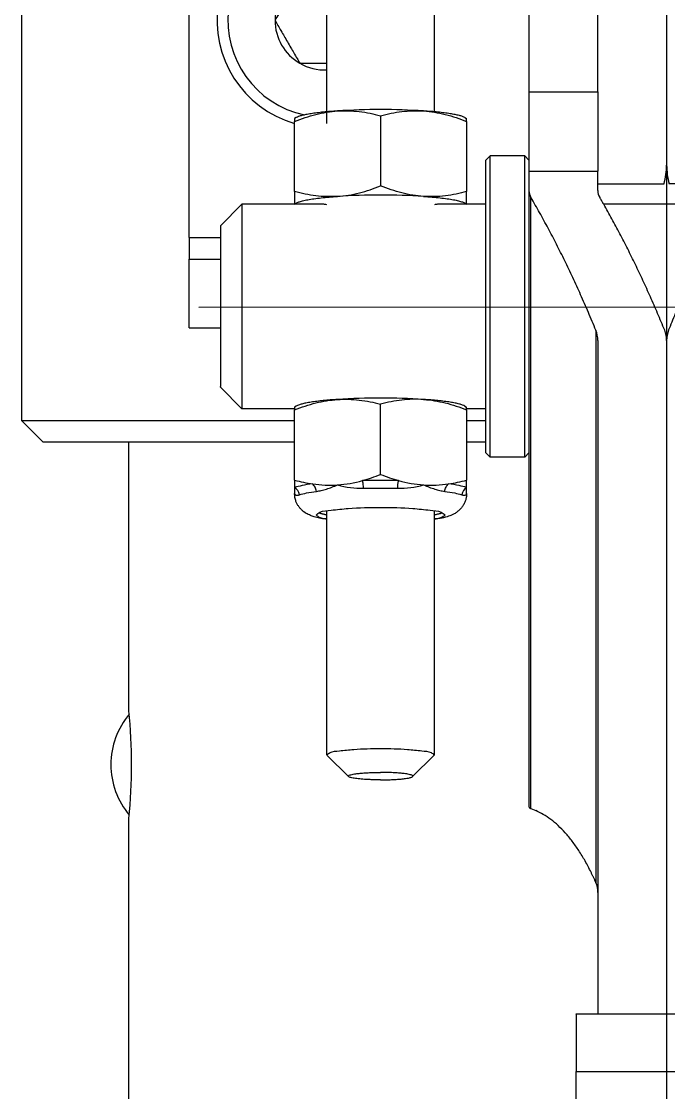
# Model space of a CAD drawing. Header units: millimetres. Extents: x -73584 to -37571, y -61249 to -50748.
# Drawn here: x -51564.28 to -51534.19, y -54441 to -54391.21 of the extents above; entities that cross this region are included whole.
import ezdxf

# ---------------------------------------------------------------- set-up
doc = ezdxf.new("R2010")
doc.units = ezdxf.units.MM
doc.header["$LTSCALE"] = 200
doc.linetypes.add('DOT_CENTER', pattern=[14, 12, -1, 0, -1])
doc.layers.add('1', color=7, linetype='Continuous')

# ---------------------------------------------------------------- blocks, each defined once
blk = doc.blocks.new('23-D0511-A_CLAMP-WASHER_Absen-M2_9__7', base_point=(459.095, -13.27))
at = {"color": 7, "linetype": 'Continuous'}
for p, q in [((459.295, -11.27), (459.095, -11.47)), ((459.295, -11.27), (459.8, -11.27)), ((459.8, -11.27), (461.345, -11.27)), ((461.345, -11.27), (464.8, -11.27)), ((464.8, -11.27), (465.1, -11.27)), ((465.1, -11.27), (466.095, -11.27)), ((466.095, -11.27), (472.895, -11.27)), ((472.895, -11.27), (473.095, -11.47)), ((459.095, -11.47), (461.245, -11.47)), ((459.095, -13.07), (459.095, -11.47)), ((461.245, -11.47), (461.345, -11.47)), ((461.345, -11.47), (466.095, -11.47)), ((466.095, -11.47), (470.945, -11.47)), ((470.945, -11.47), (473.095, -11.47)), ((473.095, -13.07), (473.095, -11.47)), ((459.095, -13.07), (461.245, -13.07)), ((459.295, -13.27), (459.095, -13.07)), ((466.095, -13.27), (459.295, -13.27)), ((461.245, -13.07), (461.345, -13.07)), ((461.345, -13.07), (466.095, -13.07)), ((466.095, -13.07), (470.945, -13.07)), ((471.487, -13.27), (466.095, -13.27)), ((470.945, -13.07), (473.095, -13.07)), ((471.591, -13.27), (471.487, -13.27)), ((472.383, -13.27), (471.591, -13.27)), ((472.895, -13.27), (472.383, -13.27)), ((472.895, -13.27), (473.095, -13.07))]:
    blk.add_line(p, q, dxfattribs=at)
at = {"layer": '1', "color": 1, "linetype": 'DOT_CENTER'}
blk.add_line((466.095, -42.42), (466.046, 2.074), dxfattribs=at)
blk = doc.blocks.new('LOW-HEAD-SOCKET-CAP-SCREW_DIN-7984_M6x10_A2-70_STAINLESS-STEEL_4__8', base_point=(235.305, -113.617))
at = {"color": 7, "linetype": 'Continuous'}
blk.add_line((235.305, -113.617), (244.805, -113.617), dxfattribs=at)
blk = doc.blocks.new('DEFAULT_5__13', base_point=(384.47, -31.37))
at = {"color": 7, "linetype": 'Continuous'}
for p, q in [((384.479, -7.97), (389.679, -7.97)), ((384.47, -12.38), (384.47, -15.47)), ((389.688, -14.47), (389.688, -12.38)), ((390.689, -15.47), (430.533, -15.47)), ((433.198, -15.47), (430.533, -15.47)), ((433.198, -15.47), (433.223, -15.47)), ((433.223, -15.47), (433.221, -16.47)), ((433.2, -22.87), (433.2, -16.47)), ((433.221, -22.87), (433.223, -23.87)), ((384.47, -26.96), (384.47, -23.87)), ((430.533, -23.87), (390.689, -23.87)), ((433.198, -23.87), (430.533, -23.87)), ((433.223, -23.87), (433.198, -23.87)), ((389.688, -26.96), (389.688, -24.87)), ((384.479, -31.365), (389.679, -31.37))]:
    blk.add_line(p, q, dxfattribs=at)
at = {"color": 140, "linetype": 'Continuous'}
for p, q in [((385.472, -12.38), (388.672, -12.38)), ((430.535, -16.47), (430.535, -22.87)), ((388.672, -26.96), (385.472, -26.96))]:
    blk.add_line(p, q, dxfattribs=at)
at = {"color": 7, "linetype": 'Continuous'}
for centre, radius, start, end in [((390.688, -14.47), 1, 180.0044, 270.0044), ((389.67, -15.47), 5.2, 180, 233.871), ((389.67, -23.87), 5.2, 126.129, 180), ((390.688, -24.87), 1, 89.9956, 179.9956)]:
    blk.add_arc(centre, radius, start, end, dxfattribs=at)
for points in [[(384.479, -7.97), (384.479, -7.971), (384.479, -7.977), (384.479, -7.984), (384.478, -7.998), (384.478, -8.034), (384.477, -8.084), (384.477, -8.172), (384.476, -8.284), (384.475, -8.419), (384.475, -8.574), (384.474, -8.749), (384.474, -8.94), (384.473, -9.146), (384.473, -9.364), (384.472, -9.592), (384.472, -10.067), (384.471, -10.554), (384.471, -11.039), (384.471, -11.394), (384.47, -11.737), (384.47, -12.067), (384.47, -12.38)], [(389.679, -7.97), (389.679, -7.971), (389.68, -7.979), (389.68, -7.987), (389.68, -8.004), (389.681, -8.047), (389.682, -8.106), (389.682, -8.208), (389.683, -8.337), (389.684, -8.489), (389.684, -8.698), (389.685, -8.933), (389.686, -9.187), (389.686, -9.455), (389.687, -9.734), (389.687, -10.209), (389.688, -10.684), (389.688, -11.145), (389.688, -11.585), (389.688, -11.997), (389.688, -12.38)], [(384.47, -26.96), (384.47, -27.273), (384.47, -27.603), (384.471, -27.946), (384.471, -28.301), (384.471, -28.786), (384.472, -29.273), (384.472, -29.748), (384.473, -29.976), (384.473, -30.194), (384.474, -30.4), (384.474, -30.591), (384.475, -30.766), (384.475, -30.921), (384.476, -31.056), (384.477, -31.168), (384.477, -31.256), (384.478, -31.306), (384.478, -31.342), (384.479, -31.354), (384.479, -31.358), (384.479, -31.364), (384.479, -31.365)], [(389.688, -26.96), (389.688, -27.343), (389.688, -27.755), (389.688, -28.195), (389.688, -28.656), (389.687, -29.131), (389.687, -29.606), (389.686, -29.885), (389.686, -30.153), (389.685, -30.407), (389.684, -30.642), (389.684, -30.851), (389.683, -31.003), (389.682, -31.132), (389.682, -31.234), (389.681, -31.293), (389.68, -31.336), (389.68, -31.35), (389.68, -31.356), (389.679, -31.368), (389.679, -31.37)]]:
    blk.add_spline(points, degree=3, dxfattribs=at)
blk = doc.blocks.new('DEFAULT_3__14', base_point=(470.845, -10.37))
at = {"color": 7, "linetype": 'Continuous'}
for p, q in [((471.434, -2.37), (470.902, -2.37)), ((471.434, -2.37), (474.166, -2.37)), ((474.166, -2.37), (474.698, -2.37)), ((474.879, -2.451), (474.833, -2.37)), ((473.9, -6.37), (471.7, -6.37)), ((470.902, -10.37), (471.434, -10.37)), ((474.166, -10.37), (471.434, -10.37)), ((474.698, -10.37), (474.166, -10.37)), ((474.879, -10.289), (474.833, -10.37))]:
    blk.add_line(p, q, dxfattribs=at)
blk.add_arc((445.076, -6.37), 30.175, 356.1997, 3.8003, dxfattribs=at)
for points in [[(470.902, -2.37), (470.872, -2.37), (470.845, -2.37)], [(474.787, -2.37), (474.747, -2.37), (474.698, -2.37)], [(474.833, -2.37), (474.815, -2.37), (474.797, -2.37), (474.792, -2.37), (474.787, -2.37)], [(475.185, -4.37), (475.16, -4.029), (475.13, -3.705), (475.096, -3.406), (475.058, -3.136), (475.016, -2.902), (474.972, -2.709), (474.926, -2.558), (474.879, -2.451)], [(474.879, -10.289), (474.926, -10.182), (474.972, -10.032), (475.016, -9.838), (475.058, -9.604), (475.096, -9.334), (475.13, -9.035), (475.16, -8.711), (475.185, -8.37)], [(470.845, -10.37), (470.872, -10.37), (470.902, -10.37)], [(474.698, -10.37), (474.747, -10.37), (474.787, -10.37)], [(474.787, -10.37), (474.79, -10.37), (474.794, -10.37), (474.815, -10.37), (474.833, -10.37)]]:
    blk.add_spline(points, degree=3, dxfattribs=at)
blk = doc.blocks.new('DEFAULT_1__15', base_point=(457.344, -10.37))
at = {"color": 7, "linetype": 'Continuous'}
for p, q in [((457.682, -2.37), (457.544, -2.37)), ((458.024, -2.37), (457.682, -2.37)), ((458.024, -2.37), (459.8, -2.37)), ((459.8, -2.37), (460.808, -2.37)), ((460.808, -2.37), (461.287, -2.37)), ((458.289, -6.37), (460.542, -6.37)), ((457.544, -10.37), (457.682, -10.37)), ((457.682, -10.37), (458.024, -10.37)), ((459.8, -10.37), (458.024, -10.37)), ((460.808, -10.37), (459.8, -10.37)), ((461.287, -10.37), (460.808, -10.37))]:
    blk.add_line(p, q, dxfattribs=at)
for points in [[(457.344, -2.378), (457.35, -2.374), (457.356, -2.37)], [(457.356, -2.37), (457.379, -2.37), (457.403, -2.37)], [(457.426, -2.37), (457.414, -2.37), (457.403, -2.37)], [(457.455, -2.37), (457.44, -2.37), (457.426, -2.37)], [(457.544, -2.37), (457.528, -2.37), (457.513, -2.37), (457.482, -2.37), (457.455, -2.37)], [(461.345, -2.37), (461.318, -2.37), (461.287, -2.37)], [(461.423, -2.37), (461.405, -2.37), (461.386, -2.37), (461.367, -2.37), (461.345, -2.37)], [(457.403, -10.37), (457.414, -10.37), (457.426, -10.37)], [(457.426, -10.37), (457.44, -10.37), (457.455, -10.37)], [(457.455, -10.37), (457.484, -10.37), (457.513, -10.37), (457.527, -10.37), (457.544, -10.37)], [(461.287, -10.37), (461.344, -10.37), (461.386, -10.37), (461.405, -10.37), (461.423, -10.37)]]:
    blk.add_spline(points, degree=3, dxfattribs=at)
blk = doc.blocks.new('DEFAULT_7__18', base_point=(461.339, -40.42))
at = {"color": 7, "linetype": 'Continuous'}
for p, q in [((462.345, 1.08), (461.345, 0.08)), ((462.345, 1.08), (462.37, 1.08)), ((464.8, 1.08), (462.37, 1.08)), ((465.1, 1.08), (464.8, 1.08)), ((468.3, 1.08), (465.1, 1.08)), ((469.82, 1.08), (468.3, 1.08)), ((469.845, 1.08), (469.82, 1.08)), ((469.845, 1.08), (470.845, 0.08)), ((470.813, 0.08), (461.345, 0.08)), ((461.345, -2.37), (461.345, 0.08)), ((470.845, 0.08), (470.813, 0.08)), ((470.845, -2.37), (470.845, 0.08)), ((470.845, -3.726), (470.845, -2.37)), ((470.845, -11.27), (470.845, -9.014)), ((461.345, -11.27), (461.345, -10.37)), ((470.845, -22.595), (470.845, -16.745)), ((461.339, -28.97), (461.345, -28.07)), ((470.845, -28.97), (470.845, -28.07)), ((470.845, -30.326), (470.845, -28.97)), ((470.845, -36.97), (470.845, -35.614)), ((461.345, -39.42), (461.339, -36.97)), ((470.845, -39.42), (470.845, -36.97)), ((461.345, -39.42), (470.813, -39.42)), ((462.345, -40.42), (461.345, -39.42)), ((469.845, -40.42), (470.845, -39.42)), ((470.813, -39.42), (470.845, -39.42)), ((462.37, -40.42), (462.345, -40.42)), ((462.37, -40.42), (464.8, -40.42)), ((464.8, -40.42), (465.1, -40.42)), ((465.1, -40.42), (468.3, -40.42)), ((468.3, -40.42), (469.82, -40.42)), ((469.82, -40.42), (469.845, -40.42))]:
    blk.add_line(p, q, dxfattribs=at)
for points in [[(470.821, -3.87), (470.839, -3.787), (470.845, -3.726)], [(470.845, -9.014), (470.839, -8.953), (470.821, -8.87)], [(470.821, -30.47), (470.839, -30.387), (470.845, -30.326)], [(470.845, -35.614), (470.839, -35.553), (470.821, -35.47)]]:
    blk.add_spline(points, degree=3, dxfattribs=at)
blk = doc.blocks.new('DEFAULT_8__20', base_point=(433.2, -26.07))
at = {"color": 7, "linetype": 'Continuous'}
for p, q in [((442.758, -13.361), (442.663, -13.584)), ((444.302, -13.27), (442.84, -13.27)), ((455.611, -13.27), (444.302, -13.27)), ((459.295, -13.27), (455.611, -13.27)), ((466.095, -13.27), (459.295, -13.27)), ((471.487, -13.27), (466.095, -13.27)), ((471.591, -13.27), (471.487, -13.27)), ((472.383, -13.27), (471.591, -13.27)), ((472.895, -13.27), (472.383, -13.27)), ((476.072, -13.27), (472.895, -13.27)), ((487.05, -13.27), (476.072, -13.27)), ((433.221, -16.47), (433.2, -16.47)), ((438.859, -16.47), (433.221, -16.47)), ((444.302, -16.47), (442.84, -16.47)), ((455.611, -16.47), (444.302, -16.47)), ((464.52, -16.47), (455.611, -16.47)), ((471.487, -16.47), (471.8, -16.47)), ((471.8, -16.47), (472.383, -16.47)), ((472.665, -16.47), (472.383, -16.47)), ((476.072, -16.47), (472.665, -16.47)), ((476.072, -16.47), (488.005, -16.47))]:
    blk.add_line(p, q, dxfattribs=at)
for centre, radius, start, end in [((438.872, -15.328), 1.142, 269.3537, 292.9782), ((471.493, -17.111), 0.641, 90.5557, 120.8367), ((464.525, -18.435), 1.235, 269.772, 292.0728), ((464.525, -20.905), 1.235, 67.9272, 90.228)]:
    blk.add_arc(centre, radius, start, end, dxfattribs=at)
for points in [[(442.84, -13.27), (442.829, -13.271), (442.819, -13.276), (442.808, -13.283), (442.798, -13.293), (442.788, -13.306), (442.778, -13.321), (442.768, -13.34), (442.758, -13.361)], [(439.8, -16.156), (440.321, -15.881), (440.801, -15.588), (441.238, -15.28), (441.627, -14.958), (441.966, -14.625), (442.252, -14.283), (442.485, -13.935), (442.663, -13.584)], [(439.318, -16.38), (439.379, -16.352), (439.441, -16.325), (439.502, -16.297), (439.562, -16.269), (439.622, -16.241), (439.682, -16.213), (439.741, -16.184), (439.8, -16.156)], [(464.989, -19.58), (465.775, -19.25), (466.547, -18.913), (467.304, -18.569), (468.045, -18.218), (468.77, -17.86), (469.479, -17.495), (470.17, -17.123), (470.845, -16.745)], [(470.845, -16.745), (470.885, -16.722), (470.925, -16.699), (470.965, -16.676), (471.005, -16.653), (471.045, -16.63), (471.085, -16.607), (471.125, -16.584), (471.165, -16.561)], [(464.989, -19.761), (465.775, -20.09), (466.547, -20.427), (467.304, -20.771), (468.045, -21.122), (468.77, -21.48), (469.479, -21.845), (470.17, -22.217), (470.845, -22.595)]]:
    blk.add_spline(points, degree=3, dxfattribs=at)
blk = doc.blocks.new('DEFAULT_9__21', base_point=(465.1, -41.87))
at = {"color": 7, "linetype": 'Continuous'}
for p, q in [((465.1, 2.53), (465.1, 1.08)), ((465.1, 2.53), (468.3, 2.53)), ((469.3, 2.53), (468.3, 2.53)), ((469.3, 2.53), (501.8, 2.53)), ((504.8, -0.47), (504.8, -3.87)), ((504.8, -8.87), (504.8, -15.47)), ((504.8, -15.47), (504.8, -16.47)), ((471.8, -16.47), (471.8, -19.549)), ((504.8, -16.47), (504.8, -19.67)), ((471.8, -22.87), (471.8, -19.791)), ((504.8, -19.67), (504.8, -22.87)), ((504.8, -22.87), (504.8, -23.87)), ((504.8, -23.87), (504.8, -30.47)), ((504.8, -35.47), (504.8, -38.87)), ((465.1, -41.87), (465.1, -40.42)), ((465.1, -41.87), (468.3, -41.87)), ((469.3, -41.87), (468.3, -41.87)), ((469.3, -41.87), (501.8, -41.87))]:
    blk.add_line(p, q, dxfattribs=at)
at = {"color": 140, "linetype": 'Continuous'}
for p, q in [((469.3, 2.53), (469.3, 1.08)), ((504.8, -15.47), (497.05, -15.47)), ((489.4, -19.67), (488.005, -19.67)), ((492.542, -19.67), (489.4, -19.67)), ((504.8, -23.87), (497.05, -23.87)), ((469.3, -41.87), (469.3, -40.42))]:
    blk.add_line(p, q, dxfattribs=at)
at = {"color": 7, "linetype": 'Continuous'}
for centre, radius, start, end in [((501.8, -0.47), 3, 0, 90), ((472.667, -16.495), 3.175, 254.1462, 269.9625), ((472.667, -22.845), 3.175, 90.0375, 105.8538), ((501.8, -38.87), 3, 270, 0)]:
    blk.add_arc(centre, radius, start, end, dxfattribs=at)
blk = doc.blocks.new('DEFAULT_6__22', base_point=(444.092, -35.47))
at = {"color": 7, "linetype": 'Continuous'}
for p, q in [((444.244, -4.88), (445.224, -3.887)), ((445.224, -3.887), (445.258, -3.87)), ((445.258, -3.87), (456.6, -3.87)), ((475.146, -3.87), (476.051, -3.87)), ((476.051, -3.87), (476.902, -3.87)), ((476.902, -3.87), (477.4, -3.87)), ((477.4, -3.87), (481.4, -3.87)), ((444.244, -7.86), (445.224, -8.853)), ((445.258, -8.87), (445.224, -8.853)), ((445.258, -8.87), (456.2, -8.87)), ((456.2, -8.87), (456.252, -8.87)), ((456.252, -8.87), (456.6, -8.87)), ((475.146, -8.87), (504.8, -8.87))]:
    blk.add_line(p, q, dxfattribs=at)
for points in [[(444.107, -5.761), (444.115, -5.618), (444.126, -5.474), (444.14, -5.335), (444.156, -5.204), (444.175, -5.088), (444.196, -4.992), (444.22, -4.922), (444.244, -4.88)], [(444.092, -6.37), (444.092, -6.303), (444.093, -6.233), (444.094, -6.16), (444.095, -6.085), (444.097, -6.007), (444.1, -5.927), (444.103, -5.845), (444.107, -5.761)], [(444.092, -6.37), (444.093, -6.557), (444.098, -6.763), (444.107, -6.985), (444.122, -7.214), (444.143, -7.436), (444.171, -7.632), (444.206, -7.78), (444.244, -7.86)]]:
    blk.add_spline(points, degree=3, dxfattribs=at)
blk = doc.blocks.new('23-B0027-A_CLAMP-HS-431-STAINLESS-STEEL__23', base_point=(384.47, -41.87))
for name, p in [('DEFAULT_9__21', (465.1, -41.87)), ('DEFAULT_7__18', (461.339, -40.42)), ('DEFAULT_1__15', (457.344, -10.37)), ('DEFAULT_3__14', (470.845, -10.37)), ('DEFAULT_6__22', (444.092, -35.47)), ('DEFAULT_5__13', (384.47, -31.37)), ('DEFAULT_8__20', (433.2, -26.07))]:
    blk.add_blockref(name, p)
blk = doc.blocks.new('23-A0267-A_CLAMP_STACKING_Absen_2__24', base_point=(384.47, -41.87))
for name, p in [('23-B0027-A_CLAMP-HS-431-STAINLESS-STEEL__23', (384.47, -41.87)), ('23-D0511-A_CLAMP-WASHER_Absen-M2_9__7', (459.095, -13.27)), ('LOW-HEAD-SOCKET-CAP-SCREW_DIN-7984_M6x10_A2-70_STAINLESS-STEEL_4__8', (474.6, -3.87))]:
    blk.add_blockref(name, p)
blk = doc.blocks.new('DOWEL-PIN_DIN-7_Ø5h8x12_ALUMINUM_4__26', base_point=(442.456, 5.315))
at = {"color": 7, "linetype": 'Continuous'}
for start, end in [(90, 130.1718), (49.8282, 90)]:
    blk.add_arc((444.8, 2.539), 3.633, start, end, dxfattribs=at)
blk = doc.blocks.new('23-D0473-A_TUBE-1m-Ø50xS4-LADDER_STACKING_Absen__29', base_point=(-453.2, -44.67))
at = {"color": 7, "linetype": 'Continuous'}
for p, q in [((-422.7, 5.33), (442.3, 5.33)), ((447.3, 5.33), (459.8, 5.33)), ((459.8, 5.33), (459.8, 1.945)), ((459.8, 1.945), (459.8, 1.28)), ((459.8, 1.28), (459.8, -2.37)), ((459.8, -10.37), (459.8, -11.27))]:
    blk.add_line(p, q, dxfattribs=at)
for start, end in [(264.2893, 270), (270, 275.7107)]:
    blk.add_arc((444.8, 30.33), 25.124, start, end, dxfattribs=at)
blk = doc.blocks.new('23-D0472-A_BACK-LADDER_STACKING_Absen__30', base_point=(-490.2, -49.67))
at = {"layer": '1', "color": 1, "linetype": 'DOT_CENTER'}
blk.add_line((511.8, -19.67), (-492.2, -19.67), dxfattribs=at)
blk = doc.blocks.new('23-D0471-A_MALE-KINGPIN_STACKING_Absen__31', base_point=(459.8, -49.67))
at = {"color": 7, "linetype": 'Continuous'}
for p, q in [((459.8, 9.33), (460.8, 10.33)), ((508.8, 10.33), (460.8, 10.33)), ((460.8, 10.33), (460.8, 2.691)), ((459.8, 9.33), (459.8, 5.33)), ((459.8, 5.33), (459.8, 1.945)), ((460.8, 2.691), (460.8, -2.37)), ((459.8, 1.945), (459.8, 1.28)), ((459.8, 1.28), (459.8, -2.37)), ((459.8, -10.37), (459.8, -11.27)), ((460.8, -10.37), (460.8, -11.27))]:
    blk.add_line(p, q, dxfattribs=at)
blk = doc.blocks.new('PH_23_LADDER-1m-KOLOM_STACKING_Absen__32', base_point=(-490.2, -49.67))
for name, p in [('23-D0472-A_BACK-LADDER_STACKING_Absen__30', (-490.2, -49.67)), ('23-D0471-A_MALE-KINGPIN_STACKING_Absen__31', (459.8, -49.67)), ('DOWEL-PIN_DIN-7_Ø5h8x12_ALUMINUM_4__26', (442.456, 5.315)), ('23-D0473-A_TUBE-1m-Ø50xS4-LADDER_STACKING_Absen__29', (-453.2, -44.67))]:
    blk.add_blockref(name, p)
blk = doc.blocks.new('23-A0235-B_WELDING-ASSEMBLY_LADDER-1m_STACKING_Absen__41', base_point=(-490.2, -49.67))
blk.add_blockref('PH_23_LADDER-1m-KOLOM_STACKING_Absen__32', (-490.2, -49.67))
blk = doc.blocks.new('23-D0511-A_CLAMP-WASHER_Absen-M2_9_2__42', base_point=(459.095, -13.27))
at = {"color": 7, "linetype": 'Continuous'}
for p, q in [((459.295, -11.27), (459.095, -11.47)), ((459.295, -11.27), (459.8, -11.27)), ((459.8, -11.27), (461.345, -11.27)), ((461.345, -11.27), (464.8, -11.27)), ((464.8, -11.27), (465.1, -11.27)), ((465.1, -11.27), (466.095, -11.27)), ((466.095, -11.27), (472.895, -11.27)), ((472.895, -11.27), (473.095, -11.47)), ((459.095, -11.47), (461.245, -11.47)), ((459.095, -13.07), (459.095, -11.47)), ((461.245, -11.47), (461.345, -11.47)), ((461.345, -11.47), (466.095, -11.47)), ((466.095, -11.47), (470.945, -11.47)), ((470.945, -11.47), (473.095, -11.47)), ((473.095, -13.07), (473.095, -11.47)), ((459.095, -13.07), (461.245, -13.07)), ((459.295, -13.27), (459.095, -13.07)), ((466.095, -13.27), (459.295, -13.27)), ((461.245, -13.07), (461.345, -13.07)), ((461.345, -13.07), (466.095, -13.07)), ((466.095, -13.07), (470.945, -13.07)), ((471.487, -13.27), (466.095, -13.27)), ((470.945, -13.07), (473.095, -13.07)), ((471.591, -13.27), (471.487, -13.27)), ((472.383, -13.27), (471.591, -13.27)), ((472.895, -13.27), (472.383, -13.27)), ((472.895, -13.27), (473.095, -13.07))]:
    blk.add_line(p, q, dxfattribs=at)
blk = doc.blocks.new('LOW-HEAD-SOCKET-CAP-SCREW_DIN-7984_M6x10_A2-70_STAINLESS-STEEL_2__43', base_point=(474.6, -3.87))
at = {"color": 7, "linetype": 'Continuous'}
for radius, start, end in [(5, 358.854, 163.7398), (2.309, 90, 150), (2.309, 30, 90), (2.309, 150, 182.4818), (2.309, 357.5182, 30)]:
    blk.add_arc((479.4, -3.77), radius, start, end, dxfattribs=at)
at = {"color": 140, "linetype": 'Continuous'}
blk.add_arc((479.4, -3.77), 4.5, 358.7267, 167.8911, dxfattribs=at)
at = {"color": 7, "linetype": 'Continuous'}
for points in [[(479.4, -1.461), (479.163, -1.597), (478.918, -1.739), (478.662, -1.887), (478.4, -2.038), (478.127, -2.195), (477.883, -2.337), (477.626, -2.485), (477.4, -2.615)], [(481.4, -2.615), (481.127, -2.458), (480.918, -2.337), (480.661, -2.189), (480.4, -2.038), (480.155, -1.897), (479.883, -1.739), (479.702, -1.635), (479.4, -1.461)], [(477.4, -2.615), (477.4, -2.867), (477.4, -3.172), (477.4, -3.305), (477.4, -3.512), (477.4, -3.77), (477.4, -3.819), (477.4, -3.87)], [(481.4, -3.87), (481.4, -3.82), (481.4, -3.77), (481.4, -3.442), (481.4, -3.173), (481.4, -3.048), (481.4, -2.861), (481.4, -2.615)]]:
    blk.add_spline(points, degree=3, dxfattribs=at)
blk = doc.blocks.new('DEFAULT_5__48', base_point=(384.47, -31.37))
at = {"color": 7, "linetype": 'Continuous'}
for p, q in [((384.479, -7.97), (389.679, -7.97)), ((384.47, -12.38), (384.47, -15.47)), ((389.67, -12.38), (389.67, -14.47)), ((389.688, -14.47), (389.688, -12.38)), ((390.67, -15.47), (390.689, -15.47)), ((390.689, -15.47), (430.533, -15.47)), ((433.198, -15.47), (430.533, -15.47)), ((433.198, -15.47), (433.223, -15.47)), ((433.2, -16.47), (433.198, -15.47)), ((433.223, -15.47), (433.221, -16.47)), ((433.221, -16.47), (433.2, -16.47)), ((433.2, -22.87), (433.2, -16.47)), ((433.198, -23.87), (433.2, -22.87)), ((433.2, -22.87), (433.221, -22.87)), ((433.221, -22.87), (433.223, -23.87)), ((384.47, -26.96), (384.47, -23.87)), ((390.689, -23.87), (390.67, -23.87)), ((430.533, -23.87), (390.689, -23.87)), ((433.198, -23.87), (430.533, -23.87)), ((433.223, -23.87), (433.198, -23.87)), ((389.67, -24.87), (389.67, -26.96)), ((389.688, -26.96), (389.688, -24.87)), ((384.479, -31.365), (389.679, -31.37))]:
    blk.add_line(p, q, dxfattribs=at)
at = {"color": 140, "linetype": 'Continuous'}
for p, q in [((384.47, -12.38), (385.472, -12.38)), ((385.472, -12.38), (388.672, -12.38)), ((388.672, -12.38), (389.67, -12.38)), ((389.688, -14.47), (389.67, -14.47)), ((430.533, -15.47), (430.535, -16.47)), ((430.535, -16.47), (430.535, -22.87)), ((430.535, -22.87), (430.533, -23.87)), ((389.67, -24.87), (389.688, -24.87)), ((385.472, -26.96), (384.47, -26.96)), ((388.672, -26.96), (385.472, -26.96)), ((389.67, -26.96), (388.672, -26.96))]:
    blk.add_line(p, q, dxfattribs=at)
at = {"color": 7, "linetype": 'Continuous'}
for centre, radius, start, end in [((390.67, -14.47), 1, 179.9999, 269.9999), ((390.688, -14.47), 1, 180.0044, 270.0044), ((389.67, -15.47), 5.2, 180, 233.871), ((389.67, -23.87), 5.2, 126.129, 180), ((390.67, -24.87), 1, 90.0001, 180.0001), ((390.688, -24.87), 1, 89.9956, 179.9956)]:
    blk.add_arc(centre, radius, start, end, dxfattribs=at)
for points in [[(384.479, -7.97), (384.479, -7.971), (384.479, -7.977), (384.479, -7.984), (384.478, -7.998), (384.478, -8.034), (384.477, -8.084), (384.477, -8.172), (384.476, -8.284), (384.475, -8.419), (384.475, -8.574), (384.474, -8.749), (384.474, -8.94), (384.473, -9.146), (384.473, -9.364), (384.472, -9.592), (384.472, -10.067), (384.471, -10.554), (384.471, -11.039), (384.471, -11.394), (384.47, -11.737), (384.47, -12.067), (384.47, -12.38)], [(389.67, -12.38), (389.67, -11.997), (389.67, -11.585), (389.671, -11.145), (389.671, -10.684), (389.671, -10.209), (389.672, -9.734), (389.673, -9.455), (389.673, -9.187), (389.674, -8.933), (389.674, -8.698), (389.675, -8.489), (389.677, -8.337), (389.68, -8.208), (389.682, -8.106), (389.681, -8.047), (389.68, -8.004), (389.68, -7.987), (389.68, -7.979), (389.679, -7.971), (389.679, -7.97)], [(389.679, -7.97), (389.679, -7.971), (389.68, -7.979), (389.68, -7.987), (389.68, -8.004), (389.681, -8.047), (389.682, -8.106), (389.682, -8.208), (389.683, -8.337), (389.684, -8.489), (389.684, -8.698), (389.685, -8.933), (389.686, -9.187), (389.686, -9.455), (389.687, -9.734), (389.687, -10.209), (389.688, -10.684), (389.688, -11.145), (389.688, -11.585), (389.688, -11.997), (389.688, -12.38)], [(384.47, -26.96), (384.47, -27.273), (384.47, -27.603), (384.471, -27.946), (384.471, -28.301), (384.471, -28.786), (384.472, -29.273), (384.472, -29.748), (384.473, -29.976), (384.473, -30.194), (384.474, -30.4), (384.474, -30.591), (384.475, -30.766), (384.475, -30.921), (384.476, -31.056), (384.477, -31.168), (384.477, -31.256), (384.478, -31.306), (384.478, -31.342), (384.479, -31.354), (384.479, -31.358), (384.479, -31.364), (384.479, -31.365)], [(389.679, -31.37), (389.679, -31.368), (389.68, -31.356), (389.68, -31.35), (389.68, -31.336), (389.681, -31.293), (389.682, -31.234), (389.68, -31.132), (389.677, -31.003), (389.675, -30.851), (389.674, -30.642), (389.674, -30.407), (389.673, -30.153), (389.673, -29.885), (389.672, -29.606), (389.671, -29.131), (389.671, -28.656), (389.671, -28.195), (389.67, -27.755), (389.67, -27.343), (389.67, -26.96)], [(389.688, -26.96), (389.688, -27.343), (389.688, -27.755), (389.688, -28.195), (389.688, -28.656), (389.687, -29.131), (389.687, -29.606), (389.686, -29.885), (389.686, -30.153), (389.685, -30.407), (389.684, -30.642), (389.684, -30.851), (389.683, -31.003), (389.682, -31.132), (389.682, -31.234), (389.681, -31.293), (389.68, -31.336), (389.68, -31.35), (389.68, -31.356), (389.679, -31.368), (389.679, -31.37)]]:
    blk.add_spline(points, degree=3, dxfattribs=at)
blk = doc.blocks.new('DEFAULT_4__49', base_point=(470.845, -10.37))
at = {"color": 7, "linetype": 'Continuous'}
for p, q in [((471.434, -2.37), (470.902, -2.37)), ((471.434, -2.37), (474.166, -2.37)), ((474.166, -2.37), (474.698, -2.37)), ((474.879, -2.451), (474.833, -2.37)), ((473.9, -6.37), (471.7, -6.37)), ((474.963, -6.37), (473.9, -6.37)), ((470.902, -10.37), (471.434, -10.37)), ((474.166, -10.37), (471.434, -10.37)), ((474.698, -10.37), (474.166, -10.37)), ((474.879, -10.289), (474.833, -10.37))]:
    blk.add_line(p, q, dxfattribs=at)
for centre, radius, start, end in [((441.101, -6.299), 30.173, 359.8656, 3.6659), ((445.076, -6.37), 30.175, 356.1997, 3.8003), ((441.101, -6.441), 30.173, 356.3341, 0.1344)]:
    blk.add_arc(centre, radius, start, end, dxfattribs=at)
for points in [[(470.902, -2.37), (470.872, -2.37), (470.845, -2.37)], [(470.845, -2.379), (470.9, -2.441), (470.954, -2.562), (471.007, -2.743), (471.058, -2.981), (471.104, -3.271), (471.146, -3.606), (471.182, -3.975), (471.212, -4.37)], [(471.212, -4.37), (471.203, -3.863), (471.24, -3.36), (471.32, -2.861), (471.434, -2.37)], [(474.787, -2.37), (474.747, -2.37), (474.698, -2.37)], [(474.698, -2.37), (474.877, -2.862), (475.022, -3.359), (475.127, -3.862), (475.185, -4.37)], [(474.833, -2.37), (474.815, -2.37), (474.797, -2.37), (474.792, -2.37), (474.787, -2.37)], [(475.185, -4.37), (475.16, -4.029), (475.13, -3.705), (475.096, -3.406), (475.058, -3.136), (475.016, -2.902), (474.972, -2.709), (474.926, -2.558), (474.879, -2.451)], [(471.212, -4.37), (471.27, -4.878), (471.375, -5.382), (471.52, -5.878), (471.7, -6.37)], [(475.185, -4.37), (475.194, -4.877), (475.157, -5.38), (475.077, -5.879), (474.963, -6.37)], [(471.212, -8.37), (471.27, -7.864), (471.375, -7.36), (471.52, -6.861), (471.7, -6.37)], [(474.963, -6.37), (475.077, -6.862), (475.157, -7.359), (475.194, -7.862), (475.185, -8.37)], [(471.212, -8.37), (471.182, -8.765), (471.146, -9.134), (471.104, -9.469), (471.058, -9.759), (471.007, -9.997), (470.954, -10.178), (470.9, -10.299), (470.845, -10.361)], [(471.434, -10.37), (471.32, -9.878), (471.24, -9.382), (471.203, -8.878), (471.212, -8.37)], [(475.185, -8.37), (475.127, -8.877), (475.022, -9.38), (474.877, -9.879), (474.698, -10.37)], [(474.879, -10.289), (474.926, -10.182), (474.972, -10.032), (475.016, -9.838), (475.058, -9.604), (475.096, -9.334), (475.13, -9.035), (475.16, -8.711), (475.185, -8.37)], [(470.845, -10.37), (470.872, -10.37), (470.902, -10.37)], [(474.698, -10.37), (474.747, -10.37), (474.787, -10.37)], [(474.787, -10.37), (474.79, -10.37), (474.794, -10.37), (474.815, -10.37), (474.833, -10.37)]]:
    blk.add_spline(points, degree=3, dxfattribs=at)
blk = doc.blocks.new('DEFAULT_2__50', base_point=(456.2, -10.37))
at = {"color": 7, "linetype": 'Continuous'}
for p, q in [((457.682, -2.37), (457.544, -2.37)), ((458.024, -2.37), (457.682, -2.37)), ((458.024, -2.37), (459.8, -2.37)), ((459.8, -2.37), (460.808, -2.37)), ((460.808, -2.37), (461.287, -2.37)), ((461.469, -2.451), (461.423, -2.37)), ((458.289, -6.37), (460.542, -6.37)), ((460.542, -6.37), (461.553, -6.37)), ((457.544, -10.37), (457.682, -10.37)), ((457.682, -10.37), (458.024, -10.37)), ((459.8, -10.37), (458.024, -10.37)), ((460.808, -10.37), (459.8, -10.37)), ((461.287, -10.37), (460.808, -10.37)), ((461.469, -10.289), (461.423, -10.37))]:
    blk.add_line(p, q, dxfattribs=at)
at = {"color": 140, "linetype": 'Continuous'}
for centre, radius, start, end in [((457.246, -2.087), 0.52, 280.9281, 326.9706), ((461.682, -5.476), 4.035, 164.0915, 181.4412), ((461.703, -7.261), 4.056, 178.6041, 195.8631), ((457.246, -10.653), 0.52, 33.0294, 79.0719)]:
    blk.add_arc(centre, radius, start, end, dxfattribs=at)
at = {"color": 7, "linetype": 'Continuous'}
for centre, radius, start, end in [((465.177, -4.289), 7.406, 164.9843, 171.6256), ((463.35, -4.019), 5.56, 171.6314, 183.6165), ((463.579, -3.96), 5.792, 184.057, 195.7226), ((431.664, -6.299), 30.173, 359.8656, 3.666), ((465.885, -3.32), 8.185, 195.6632, 201.8777), ((465.885, -9.42), 8.185, 158.1223, 164.3368), ((431.664, -6.441), 30.173, 356.3341, 0.1344), ((463.579, -8.78), 5.792, 164.2774, 175.943), ((463.35, -8.721), 5.56, 176.3835, 188.3686), ((465.177, -8.451), 7.406, 188.3745, 195.0157)]:
    blk.add_arc(centre, radius, start, end, dxfattribs=at)
for points in [[(456.2, -3.87), (456.2, -3.866), (456.201, -3.863), (456.229, -3.688), (456.258, -3.535), (456.288, -3.403), (456.319, -3.289), (456.351, -3.19), (456.383, -3.105), (456.426, -3.01), (456.479, -2.911), (456.547, -2.809), (456.631, -2.709), (456.738, -2.609), (456.852, -2.527), (456.973, -2.463), (457.037, -2.437), (457.121, -2.41), (457.224, -2.388), (457.344, -2.378)], [(457.344, -2.378), (457.35, -2.374), (457.356, -2.37)], [(457.356, -2.37), (457.379, -2.37), (457.403, -2.37)], [(457.426, -2.37), (457.414, -2.37), (457.403, -2.37)], [(457.455, -2.37), (457.44, -2.37), (457.426, -2.37)], [(457.544, -2.37), (457.528, -2.37), (457.513, -2.37), (457.482, -2.37), (457.455, -2.37)], [(461.345, -2.37), (461.318, -2.37), (461.287, -2.37)], [(461.287, -2.37), (461.467, -2.862), (461.612, -3.359), (461.716, -3.862), (461.775, -4.37)], [(461.423, -2.37), (461.405, -2.37), (461.386, -2.37), (461.367, -2.37), (461.345, -2.37)], [(461.775, -4.37), (461.75, -4.029), (461.72, -3.705), (461.685, -3.406), (461.647, -3.136), (461.606, -2.902), (461.562, -2.709), (461.516, -2.558), (461.469, -2.451)], [(456.219, -3.87), (456.31, -3.499), (456.41, -3.37)], [(456.41, -3.37), (456.528, -3.553), (456.631, -4.069), (456.708, -4.87), (456.755, -6.37), (456.708, -7.87), (456.631, -8.671), (456.528, -9.187), (456.41, -9.37)], [(456.509, -3.497), (456.497, -3.532), (456.484, -3.57), (456.472, -3.612), (456.461, -3.657), (456.45, -3.706), (456.439, -3.758), (456.428, -3.813), (456.417, -3.87)], [(461.775, -4.37), (461.784, -4.877), (461.746, -5.38), (461.667, -5.879), (461.553, -6.37)], [(461.775, -8.37), (461.784, -7.862), (461.746, -7.359), (461.667, -6.862), (461.553, -6.37)], [(461.775, -8.37), (461.717, -8.877), (461.612, -9.38), (461.467, -9.879), (461.287, -10.37)], [(461.469, -10.289), (461.516, -10.182), (461.562, -10.032), (461.606, -9.838), (461.647, -9.604), (461.685, -9.334), (461.72, -9.035), (461.75, -8.711), (461.775, -8.37)], [(457.403, -10.37), (457.256, -10.36), (457.112, -10.329), (456.973, -10.277), (456.824, -10.194), (456.71, -10.108), (456.631, -10.031), (456.523, -9.897), (456.442, -9.762), (456.383, -9.635), (456.345, -9.531), (456.307, -9.408), (456.27, -9.261), (456.235, -9.087), (456.201, -8.881), (456.2, -8.875), (456.2, -8.87)], [(456.41, -9.37), (456.31, -9.241), (456.219, -8.87)], [(456.417, -8.87), (456.428, -8.927), (456.439, -8.982), (456.45, -9.034), (456.461, -9.083), (456.472, -9.128), (456.484, -9.17), (456.497, -9.209), (456.509, -9.243)], [(457.403, -10.37), (457.414, -10.37), (457.426, -10.37)], [(457.426, -10.37), (457.44, -10.37), (457.455, -10.37)], [(457.455, -10.37), (457.484, -10.37), (457.513, -10.37), (457.527, -10.37), (457.544, -10.37)], [(461.287, -10.37), (461.344, -10.37), (461.386, -10.37), (461.405, -10.37), (461.423, -10.37)]]:
    blk.add_spline(points, degree=3, dxfattribs=at)
at = {"color": 140, "linetype": 'Continuous'}
for points in [[(457.403, -2.37), (457.353, -2.386), (457.325, -2.432), (457.322, -2.503), (457.345, -2.597)], [(457.85, -3.21), (457.771, -2.717), (457.682, -2.37)], [(457.345, -2.597), (457.429, -2.924), (457.503, -3.39)], [(457.503, -3.39), (457.604, -3.365), (457.699, -3.326), (457.782, -3.273), (457.85, -3.21)], [(457.503, -3.39), (457.544, -3.614), (457.608, -3.852), (457.696, -4.105), (457.801, -4.37)], [(457.648, -5.578), (457.751, -5.571), (457.847, -5.561), (457.933, -5.547), (458.004, -5.53)], [(457.648, -5.578), (457.657, -6.37), (457.648, -7.163)], [(458.004, -7.21), (458.013, -6.37), (458.004, -5.53)], [(457.648, -7.163), (457.751, -7.169), (457.847, -7.179), (457.933, -7.193), (458.004, -7.21)], [(457.801, -8.37), (457.696, -8.635), (457.608, -8.888), (457.544, -9.126), (457.503, -9.351)], [(457.503, -9.351), (457.429, -9.816), (457.345, -10.143)], [(457.503, -9.351), (457.604, -9.375), (457.699, -9.414), (457.782, -9.467), (457.85, -9.53)], [(457.682, -10.37), (457.771, -10.023), (457.85, -9.53)], [(457.345, -10.143), (457.322, -10.237), (457.325, -10.308), (457.353, -10.354), (457.403, -10.37)]]:
    blk.add_spline(points, degree=3, dxfattribs=at)
blk = doc.blocks.new('DEFAULT_7__53', base_point=(461.339, -40.42))
at = {"color": 7, "linetype": 'Continuous'}
for p, q in [((462.345, 1.08), (461.345, 0.08)), ((462.345, 1.08), (462.37, 1.08)), ((464.8, 1.08), (462.37, 1.08)), ((465.1, 1.08), (464.8, 1.08)), ((468.3, 1.08), (465.1, 1.08)), ((469.82, 1.08), (468.3, 1.08)), ((469.845, 1.08), (469.82, 1.08)), ((469.845, 1.08), (470.845, 0.08)), ((470.813, 0.08), (461.345, 0.08)), ((461.345, -2.37), (461.345, 0.08)), ((470.845, 0.08), (470.813, 0.08)), ((470.845, -2.37), (470.845, 0.08)), ((470.845, -3.726), (470.845, -2.37)), ((470.845, -11.27), (470.845, -9.014)), ((461.345, -11.27), (461.345, -10.37)), ((470.845, -22.595), (470.845, -16.745)), ((461.339, -28.97), (461.345, -28.07)), ((470.845, -28.97), (470.845, -28.07)), ((470.845, -30.326), (470.845, -28.97)), ((470.845, -36.97), (470.845, -35.614)), ((461.345, -39.42), (461.339, -36.97)), ((470.845, -39.42), (470.845, -36.97)), ((461.345, -39.42), (470.813, -39.42)), ((462.345, -40.42), (461.345, -39.42)), ((469.845, -40.42), (470.845, -39.42)), ((470.813, -39.42), (470.845, -39.42)), ((462.37, -40.42), (462.345, -40.42)), ((462.37, -40.42), (464.8, -40.42)), ((464.8, -40.42), (465.1, -40.42)), ((465.1, -40.42), (468.3, -40.42)), ((468.3, -40.42), (469.82, -40.42)), ((469.82, -40.42), (469.845, -40.42))]:
    blk.add_line(p, q, dxfattribs=at)
for points in [[(470.821, -3.87), (470.839, -3.787), (470.845, -3.726)], [(470.845, -9.014), (470.839, -8.953), (470.821, -8.87)], [(470.821, -30.47), (470.839, -30.387), (470.845, -30.326)], [(470.845, -35.614), (470.839, -35.553), (470.821, -35.47)]]:
    blk.add_spline(points, degree=3, dxfattribs=at)
blk = doc.blocks.new('DEFAULT_8__55', base_point=(430.535, -26.07))
at = {"color": 7, "linetype": 'Continuous'}
for p, q in [((442.758, -13.361), (442.663, -13.584)), ((444.302, -13.27), (442.84, -13.27)), ((455.611, -13.27), (444.302, -13.27)), ((459.295, -13.27), (455.611, -13.27)), ((466.095, -13.27), (459.295, -13.27)), ((471.487, -13.27), (466.095, -13.27)), ((471.591, -13.27), (471.487, -13.27)), ((472.383, -13.27), (471.591, -13.27)), ((472.895, -13.27), (472.383, -13.27)), ((476.072, -13.27), (472.895, -13.27)), ((476.072, -13.27), (476.072, -16.47)), ((487.05, -13.27), (476.072, -13.27)), ((433.221, -16.47), (433.2, -16.47)), ((438.859, -16.47), (433.221, -16.47)), ((442.84, -16.47), (438.859, -16.47)), ((444.302, -16.47), (442.84, -16.47)), ((455.611, -16.47), (444.302, -16.47)), ((464.52, -16.47), (455.611, -16.47)), ((471.487, -16.47), (471.8, -16.47)), ((471.8, -16.47), (472.383, -16.47)), ((472.665, -16.47), (472.383, -16.47)), ((476.072, -16.47), (472.665, -16.47)), ((476.072, -16.47), (488.005, -16.47))]:
    blk.add_line(p, q, dxfattribs=at)
at = {"color": 140, "linetype": 'Continuous'}
for p, q in [((442.758, -13.361), (471.165, -13.361)), ((472.383, -13.27), (472.383, -16.47)), ((464.989, -16.38), (439.318, -16.38)), ((430.535, -16.47), (430.535, -22.87))]:
    blk.add_line(p, q, dxfattribs=at)
at = {"color": 7, "linetype": 'Continuous'}
for centre, radius, start, end in [((471.493, -13.911), 0.641, 90.5557, 120.8367), ((438.872, -15.328), 1.142, 269.3537, 292.9782), ((464.525, -15.235), 1.235, 269.772, 292.0728), ((471.493, -17.111), 0.641, 90.5557, 120.8367), ((464.525, -18.435), 1.235, 269.772, 292.0728), ((464.525, -20.905), 1.235, 67.9272, 90.228)]:
    blk.add_arc(centre, radius, start, end, dxfattribs=at)
for points in [[(442.84, -13.27), (442.829, -13.271), (442.819, -13.276), (442.808, -13.283), (442.798, -13.293), (442.788, -13.306), (442.778, -13.321), (442.768, -13.34), (442.758, -13.361)], [(464.989, -16.38), (465.822, -16.03), (466.639, -15.672), (467.439, -15.306), (468.222, -14.932), (468.986, -14.55), (469.732, -14.161), (470.458, -13.764), (471.165, -13.361)], [(439.8, -16.156), (440.321, -15.881), (440.801, -15.588), (441.238, -15.28), (441.627, -14.958), (441.966, -14.625), (442.252, -14.283), (442.485, -13.935), (442.663, -13.584)], [(439.318, -16.38), (439.379, -16.352), (439.441, -16.325), (439.502, -16.297), (439.562, -16.269), (439.622, -16.241), (439.682, -16.213), (439.741, -16.184), (439.8, -16.156)], [(464.989, -19.58), (465.775, -19.25), (466.547, -18.913), (467.304, -18.569), (468.045, -18.218), (468.77, -17.86), (469.479, -17.495), (470.17, -17.123), (470.845, -16.745)], [(470.845, -16.745), (470.885, -16.722), (470.925, -16.699), (470.965, -16.676), (471.005, -16.653), (471.045, -16.63), (471.085, -16.607), (471.125, -16.584), (471.165, -16.561)], [(464.989, -19.761), (465.775, -20.09), (466.547, -20.427), (467.304, -20.771), (468.045, -21.122), (468.77, -21.48), (469.479, -21.845), (470.17, -22.217), (470.845, -22.595)]]:
    blk.add_spline(points, degree=3, dxfattribs=at)
blk = doc.blocks.new('DEFAULT_9__56', base_point=(465.1, -41.87))
at = {"color": 7, "linetype": 'Continuous'}
for p, q in [((465.1, 2.53), (465.1, 1.08)), ((465.1, 2.53), (468.3, 2.53)), ((469.3, 2.53), (468.3, 2.53)), ((468.3, 2.53), (468.3, 1.08)), ((469.3, 2.53), (501.8, 2.53)), ((504.8, -0.47), (504.8, -3.87)), ((504.8, -8.87), (504.8, -15.47)), ((504.8, -15.47), (504.8, -16.47)), ((471.8, -16.47), (471.8, -19.549)), ((476.072, -16.47), (472.665, -16.47)), ((476.072, -16.47), (488.005, -16.47)), ((488.005, -16.47), (489.4, -16.47)), ((489.4, -16.47), (491.811, -16.47)), ((491.811, -16.47), (492.52, -16.47)), ((492.52, -16.47), (492.542, -16.47)), ((492.542, -16.47), (494.2, -16.47)), ((494.2, -16.47), (497.05, -16.47)), ((498.8, -16.47), (497.05, -16.47)), ((504.8, -16.47), (498.8, -16.47)), ((504.8, -16.47), (504.8, -19.67)), ((471.8, -22.87), (471.8, -19.791)), ((504.8, -19.67), (504.8, -22.87)), ((476.072, -22.87), (472.665, -22.87)), ((488.005, -22.87), (476.072, -22.87)), ((489.4, -22.87), (488.005, -22.87)), ((491.811, -22.87), (489.4, -22.87)), ((492.52, -22.87), (491.811, -22.87)), ((492.52, -22.87), (492.542, -22.87)), ((492.542, -22.87), (494.2, -22.87)), ((494.2, -22.87), (497.05, -22.87)), ((498.8, -22.87), (497.05, -22.87)), ((504.8, -22.87), (498.8, -22.87)), ((504.8, -22.87), (504.8, -23.87)), ((504.8, -23.87), (504.8, -30.47)), ((504.8, -35.47), (504.8, -38.87)), ((465.1, -41.87), (465.1, -40.42)), ((468.3, -41.87), (468.3, -40.42)), ((465.1, -41.87), (468.3, -41.87)), ((469.3, -41.87), (468.3, -41.87)), ((469.3, -41.87), (501.8, -41.87))]:
    blk.add_line(p, q, dxfattribs=at)
at = {"color": 140, "linetype": 'Continuous'}
for p, q in [((469.3, 2.53), (469.3, 1.08)), ((504.8, -15.47), (497.05, -15.47)), ((488.005, -16.47), (488.005, -19.67)), ((492.542, -16.47), (492.542, -19.67)), ((498.8, -22.87), (498.8, -16.47)), ((489.4, -19.67), (488.005, -19.67)), ((488.005, -22.87), (488.005, -19.67)), ((492.542, -19.67), (489.4, -19.67)), ((492.542, -22.87), (492.542, -19.67)), ((504.8, -23.87), (497.05, -23.87)), ((469.3, -41.87), (469.3, -40.42))]:
    blk.add_line(p, q, dxfattribs=at)
at = {"color": 7, "linetype": 'Continuous'}
for centre, radius, start, end in [((501.8, -0.47), 3, 0, 90), ((472.667, -16.495), 3.175, 254.1462, 269.9625), ((472.667, -22.845), 3.175, 90.0375, 105.8538), ((501.8, -38.87), 3, 270, 0)]:
    blk.add_arc(centre, radius, start, end, dxfattribs=at)
blk = doc.blocks.new('DEFAULT_6__57', base_point=(444.092, -35.47))
at = {"color": 7, "linetype": 'Continuous'}
for p, q in [((444.244, -4.88), (445.224, -3.887)), ((445.224, -3.887), (445.258, -3.87)), ((445.258, -3.87), (456.6, -3.87)), ((475.146, -3.87), (476.051, -3.87)), ((476.051, -3.87), (476.902, -3.87)), ((476.902, -3.87), (477.4, -3.87)), ((477.4, -3.87), (481.4, -3.87)), ((444.244, -7.86), (445.224, -8.853)), ((445.258, -8.87), (445.224, -8.853)), ((445.258, -8.87), (456.2, -8.87)), ((456.2, -8.87), (456.252, -8.87)), ((456.252, -8.87), (456.6, -8.87)), ((475.146, -8.87), (504.8, -8.87))]:
    blk.add_line(p, q, dxfattribs=at)
for points in [[(445.258, -3.87), (445.357, -4.022), (445.442, -4.452), (445.507, -5.12), (445.545, -6.37), (445.507, -7.62), (445.442, -8.288), (445.357, -8.718), (445.258, -8.87)], [(444.107, -5.761), (444.115, -5.618), (444.126, -5.474), (444.14, -5.335), (444.156, -5.204), (444.175, -5.088), (444.196, -4.992), (444.22, -4.922), (444.244, -4.88)], [(444.244, -4.88), (444.246, -4.879), (444.253, -4.873), (444.28, -4.876), (444.307, -4.916), (444.333, -4.993), (444.356, -5.099), (444.375, -5.215), (444.388, -5.325), (444.397, -5.415), (444.416, -5.656), (444.429, -5.923), (444.433, -6.042), (444.436, -6.192), (444.437, -6.37)], [(444.092, -6.37), (444.092, -6.303), (444.093, -6.233), (444.094, -6.16), (444.095, -6.085), (444.097, -6.007), (444.1, -5.927), (444.103, -5.845), (444.107, -5.761)], [(444.092, -6.37), (444.093, -6.557), (444.098, -6.763), (444.107, -6.985), (444.122, -7.214), (444.143, -7.436), (444.171, -7.632), (444.206, -7.78), (444.244, -7.86)], [(444.244, -7.86), (444.246, -7.861), (444.253, -7.867), (444.28, -7.864), (444.307, -7.824), (444.333, -7.747), (444.356, -7.641), (444.375, -7.525), (444.388, -7.415), (444.397, -7.325), (444.416, -7.085), (444.429, -6.817), (444.434, -6.645), (444.436, -6.494), (444.437, -6.37)]]:
    blk.add_spline(points, degree=3, dxfattribs=at)
blk = doc.blocks.new('23-B0027-A_CLAMP-HS-431-STAINLESS-STEEL__58', base_point=(384.47, -41.87))
for name, p in [('DEFAULT_9__56', (465.1, -41.87)), ('DEFAULT_7__53', (461.339, -40.42)), ('DEFAULT_2__50', (456.2, -10.37)), ('DEFAULT_4__49', (470.845, -10.37)), ('DEFAULT_6__57', (444.092, -35.47)), ('DEFAULT_5__48', (384.47, -31.37)), ('DEFAULT_8__55', (430.535, -26.07))]:
    blk.add_blockref(name, p)
blk = doc.blocks.new('23-A0267-A_CLAMP_STACKING_Absen__59', base_point=(384.47, -41.87))
for name, p in [('23-B0027-A_CLAMP-HS-431-STAINLESS-STEEL__58', (384.47, -41.87)), ('LOW-HEAD-SOCKET-CAP-SCREW_DIN-7984_M6x10_A2-70_STAINLESS-STEEL_2__43', (474.6, -3.87)), ('23-D0511-A_CLAMP-WASHER_Absen-M2_9_2__42', (459.095, -13.27))]:
    blk.add_blockref(name, p)
blk = doc.blocks.new('23-A0225-B_LADDER-1m_STACKING_Absen__66', base_point=(-490.2, -49.67))
for name, p in [('23-A0235-B_WELDING-ASSEMBLY_LADDER-1m_STACKING_Absen__41', (-490.2, -49.67)), ('23-A0267-A_CLAMP_STACKING_Absen_2__24', (384.47, -41.87)), ('23-A0267-A_CLAMP_STACKING_Absen__59', (384.47, -41.87))]:
    blk.add_blockref(name, p)

msp = doc.modelspace()

# ---------------------------------------------------------------- block references
at = {"rotation": 90}
msp.add_blockref('23-A0225-B_LADDER-1m_STACKING_Absen__66', (-51504.278, -55360.758), dxfattribs=at)

doc.saveas('drawing.dxf')
